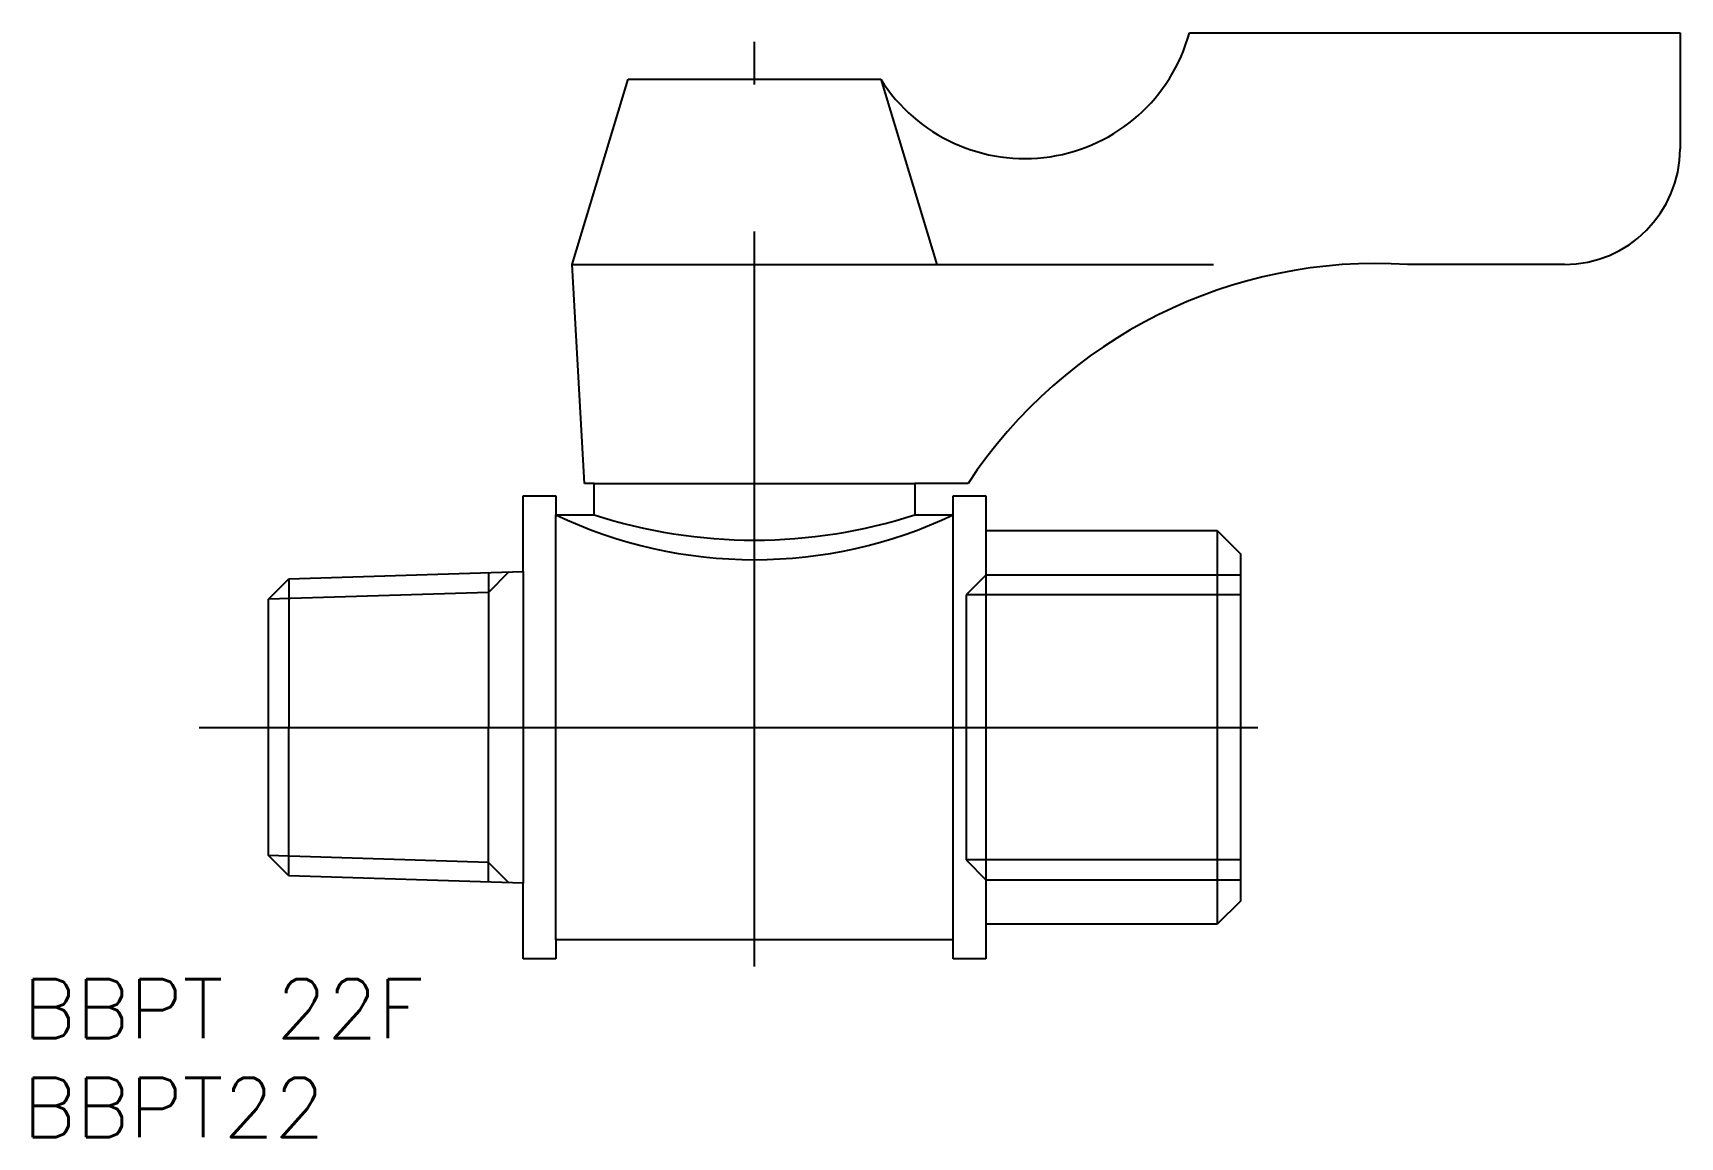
# Model space of a CAD drawing. Extents: x -41.2 to 30, y -17.7 to 30.
import ezdxf

# ---------------------------------------------------------------- set-up
doc = ezdxf.new("R2010")
doc.units = 0
doc.linetypes.add('CENTER', pattern=[50.8, 31.75, -6.35, 6.35, -6.35])
doc.linetypes.add('DASHED', pattern=[19.05, 12.7, -6.35])
doc.layers.get('0').update_dxf_attribs({"linetype": 'CONTINUOUS'})
doc.layers.add('CENTER', color=1, linetype='CENTER')
doc.styles.get("Standard").update_dxf_attribs({"font": 'txt.shx'})

msp = doc.modelspace()

# ---------------------------------------------------------------- linework, layer by layer
at = {"color": 7, "linetype": 'CONTINUOUS'}
for p, q in [((8.795, 30), (30, 30)), ((30, 30), (30, 25)), ((-17.878, 20), (-15.455, 28)), ((-15.455, 28), (-4.545, 28)), ((-4.545, 28), (-2.122, 20)), ((-17.878, 20), (9.835, 20)), ((-17.35, 10.537), (-17.878, 20)), ((25, 20), (18.219, 20)), ((-20, 6.734), (-20, 10)), ((-20, 10), (-18.59, 10)), ((-18.59, 10), (-18.59, 9.184)), ((-16.926, 10.537), (-17.35, 10.537)), ((-16.926, 9.184), (-16.926, 10.537)), ((-16.926, 10.537), (-3.074, 10.537)), ((-0.769, 10.537), (-3.074, 10.537)), ((-3.074, 10.537), (-3.074, 9.184)), ((-1.41, 9.184), (-1.41, 10)), ((-1.41, 10), (0, 10)), ((0, 10), (0, 8.5)), ((-18.59, 9.184), (-16.926, 9.184)), ((-18.59, -9.184), (-18.59, 9.184)), ((-3.074, 9.184), (-1.41, 9.184)), ((-1.41, -9.184), (-1.41, 9.184)), ((0, 8.5), (0, -8.5)), ((0, 8.5), (10, 8.5)), ((10, 8.5), (11, 7.5)), ((10, 8.5), (10, -8.5)), ((11, 7.5), (11, -7.5)), ((-31, 5.535), (-30.116, 6.418)), ((-30.116, 6.418), (-20, 6.734)), ((-30.116, 6.418), (-30.116, 0)), ((-21.5, 6.688), (-21.5, 0)), ((-20, 6.734), (-20, -6.734)), ((-31, -5.535), (-31, 5.535)), ((-30.116, -6.418), (-30.116, 0)), ((-21.5, -6.688), (-21.5, 0)), ((-30.116, -6.418), (-31, -5.535)), ((-20, -6.734), (-30.116, -6.418)), ((-20, -10), (-20, -6.734)), ((11, -7.5), (10, -8.5)), ((0, -8.5), (0, -10)), ((10, -8.5), (0, -8.5)), ((-18.59, -9.184), (-18.59, -10)), ((-1.41, -9.184), (-18.59, -9.184)), ((-1.41, -10), (-1.41, -9.184)), ((-18.59, -10), (-20, -10)), ((0, -10), (-1.41, -10))]:
    msp.add_line(p, q, dxfattribs=at)
at = {"color": 3, "linetype": 'CONTINUOUS'}
for p, q in [((-20.616, 6.715), (-21.5, 5.832)), ((-21.5, 5.832), (-31, 5.535)), ((-21.5, -5.832), (-31, -5.535)), ((-20.616, -6.715), (-21.5, -5.832))]:
    msp.add_line(p, q, dxfattribs=at)
at = {"color": 3, "linetype": 'DASHED'}
for p, q in [((0, 6.578), (-0.856, 5.722)), ((11, 6.578), (0, 6.578)), ((-0.856, 5.722), (-0.856, -5.723)), ((11, 5.722), (-0.856, 5.722)), ((-0.856, -5.723), (0, -6.579)), ((11, -5.723), (-0.856, -5.723)), ((0, -6.579), (11, -6.579))]:
    msp.add_line(p, q, dxfattribs=at)
at = {"color": 7, "linetype": 'CONTINUOUS'}
for centre, radius, start, end in [((1.684, 31.946), 7.373, 212.35309, 344.69997), ((25, 25), 5, 270, 0), ((16.886, -1.108), 21.15, 86.38739, 146.5912), ((-10, 27.241), 19.996, 244.55883, 295.44117), ((-10, 30.551), 22.461, 252.03912, 287.96088)]:
    msp.add_arc(centre, radius, start, end, dxfattribs=at)
at = {"layer": 'CENTER', "color": 1, "linetype": 'CENTER'}
for p, q in [((-10, -10.326), (-10, 29.619)), ((-34, 0), (-20, 0)), ((-20, 0), (12.921, 0))]:
    msp.add_line(p, q, dxfattribs=at)

# ---------------------------------------------------------------- texts
for s, p in [('BBPT 22F', (-41.619, -13.43)), ('BBPT22', (-41.619, -17.696))]:
    msp.add_text(s, height=2.5597).set_placement(p)

doc.saveas('drawing.dxf')
